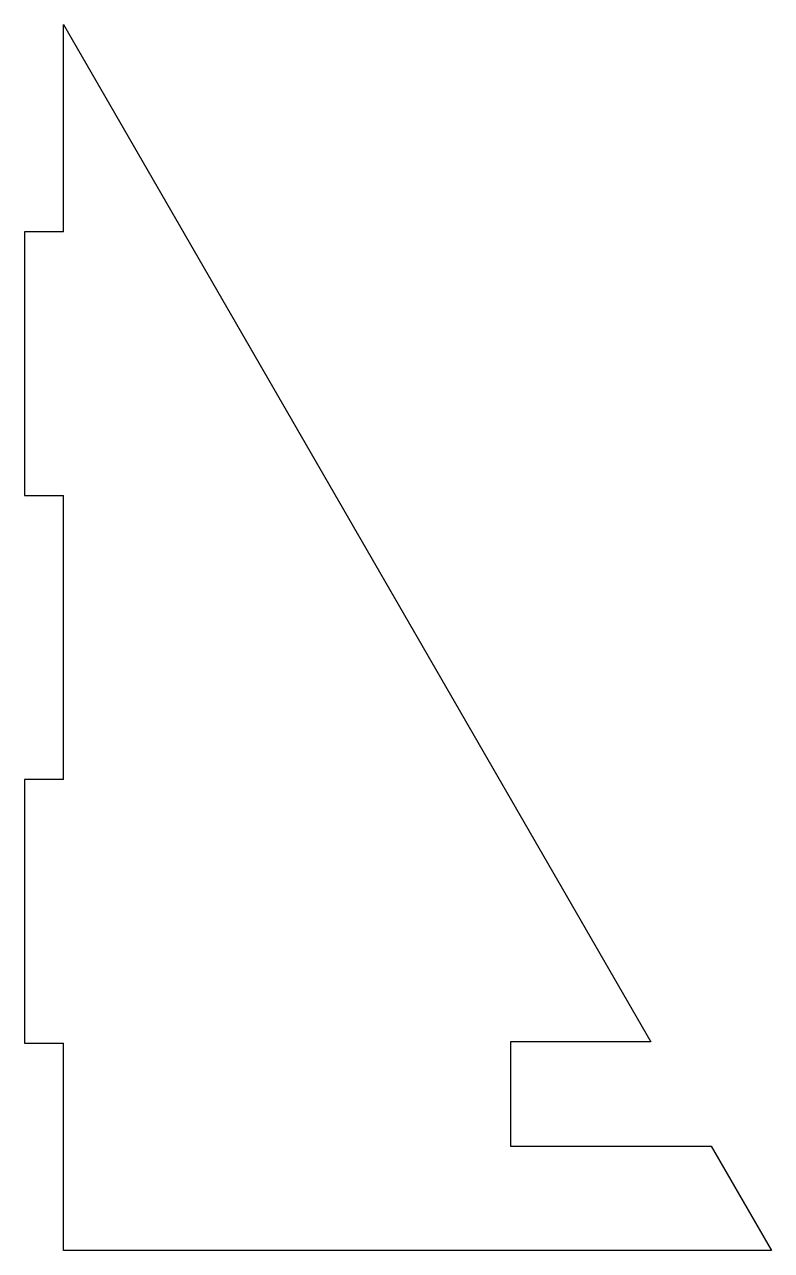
# Model space of a CAD drawing. Header units: millimetres. Extents: x 0 to 57.3, y -47 to 47.
import ezdxf

# ---------------------------------------------------------------- set-up
doc = ezdxf.new("R2010")
doc.units = ezdxf.units.MM
doc.layers.add('Shape2DView001', color=7, linetype='CONTINUOUS')

msp = doc.modelspace()

# ---------------------------------------------------------------- linework, layer by layer
at = {"layer": 'Shape2DView001'}
for p, q in [((3, 31.1), (3, 47)), ((3, 47), (48.033, -31)), ((0, 31.1), (0, 10.9)), ((3, 31.1), (0, 31.1)), ((0, 10.9), (3, 10.9)), ((3, -10.9), (3, 10.9)), ((0, -10.9), (0, -31.1)), ((3, -10.9), (0, -10.9)), ((48.033, -31), (37.271, -31)), ((37.271, -31), (37.271, -39)), ((0, -31.1), (3, -31.1)), ((3, -47), (3, -31.1)), ((37.271, -39), (52.652, -39)), ((52.652, -39), (57.271, -47)), ((57.271, -47), (3, -47))]:
    msp.add_line(p, q, dxfattribs=at)

doc.saveas('drawing.dxf')
